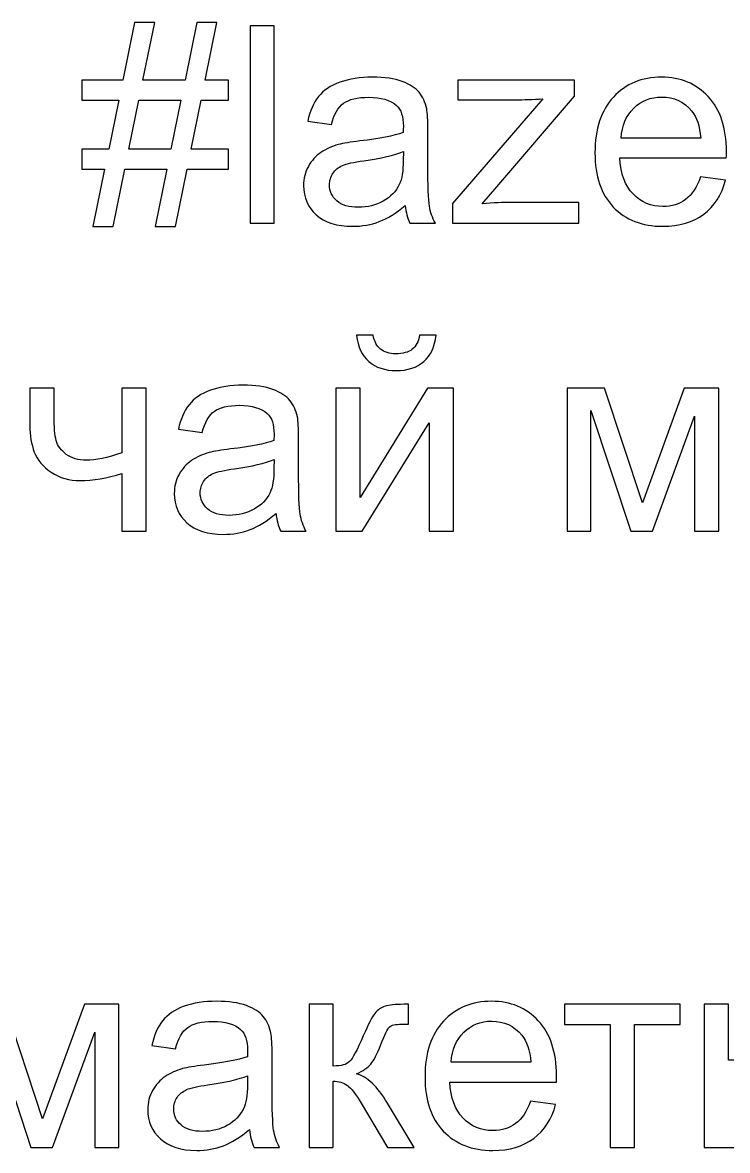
# Model space of a CAD drawing. Header units: millimetres. Extents: x 401 to 1796, y 156 to 1707.
# Drawn here: x 1519.6 to 1584.5, y 376.3 to 480.2 of the extents above; entities that cross this region are included whole.
import ezdxf

# ---------------------------------------------------------------- set-up
doc = ezdxf.new("R2010")
doc.units = ezdxf.units.MM
doc.header["$MEASUREMENT"] = 0
doc.layers.add('layer 1', color=7, linetype='Continuous')

msp = doc.modelspace()

# ---------------------------------------------------------------- linework, layer by layer
at = {"layer": 'layer 1', "color": 165}
for points, knots in [([(1526.0573, 461.4112), (1526.0573, 461.4112), (1527.1368, 466.6944), (1527.1368, 466.6944), (1527.1368, 466.6944), (1527.1368, 466.6944), (1525.0413, 466.6944), (1525.0413, 466.6944), (1525.0413, 466.6944), (1525.0413, 466.6944), (1525.0413, 468.5486), (1525.0413, 468.5486), (1525.0413, 468.5486), (1525.0413, 468.5486), (1527.5136, 468.5486), (1527.5136, 468.5486), (1527.5136, 468.5486), (1527.5136, 468.5486), (1528.4322, 473.0444), (1528.4322, 473.0444), (1528.4322, 473.0444), (1528.4322, 473.0444), (1525.0413, 473.0444), (1525.0413, 473.0444), (1525.0413, 473.0444), (1525.0413, 473.0444), (1525.0413, 474.8986), (1525.0413, 474.8986), (1525.0413, 474.8986), (1525.0413, 474.8986), (1528.809, 474.8986), (1528.809, 474.8986), (1528.809, 474.8986), (1528.809, 474.8986), (1529.8927, 480.2072), (1529.8927, 480.2072), (1529.8927, 480.2072), (1529.8927, 480.2072), (1531.7554, 480.2072), (1531.7554, 480.2072), (1531.7554, 480.2072), (1531.7554, 480.2072), (1530.6716, 474.8986), (1530.6716, 474.8986), (1530.6716, 474.8986), (1530.6716, 474.8986), (1534.5451, 474.8986), (1534.5451, 474.8986), (1534.5451, 474.8986), (1534.5451, 474.8986), (1535.6289, 480.2072), (1535.6289, 480.2072), (1535.6289, 480.2072), (1535.6289, 480.2072), (1537.4873, 480.2072), (1537.4873, 480.2072), (1537.4873, 480.2072), (1537.4873, 480.2072), (1536.4036, 474.8986), (1536.4036, 474.8986), (1536.4036, 474.8986), (1536.4036, 474.8986), (1538.5541, 474.8986), (1538.5541, 474.8986), (1538.5541, 474.8986), (1538.5541, 474.8986), (1538.5541, 473.0444), (1538.5541, 473.0444), (1538.5541, 473.0444), (1538.5541, 473.0444), (1536.0268, 473.0444), (1536.0268, 473.0444), (1536.0268, 473.0444), (1536.0268, 473.0444), (1535.1082, 468.5486), (1535.1082, 468.5486), (1535.1082, 468.5486), (1535.1082, 468.5486), (1538.5541, 468.5486), (1538.5541, 468.5486), (1538.5541, 468.5486), (1538.5541, 468.5486), (1538.5541, 466.6944), (1538.5541, 466.6944), (1538.5541, 466.6944), (1538.5541, 466.6944), (1534.7314, 466.6944), (1534.7314, 466.6944), (1534.7314, 466.6944), (1534.7314, 466.6944), (1533.6519, 461.4112), (1533.6519, 461.4112), (1533.6519, 461.4112), (1533.6519, 461.4112), (1531.7892, 461.4112), (1531.7892, 461.4112), (1531.7892, 461.4112), (1531.7892, 461.4112), (1532.8687, 466.6944), (1532.8687, 466.6944), (1532.8687, 466.6944), (1532.8687, 466.6944), (1528.9952, 466.6944), (1528.9952, 466.6944), (1528.9952, 466.6944), (1528.9952, 466.6944), (1527.9157, 461.4112), (1527.9157, 461.4112), (1527.9157, 461.4112), (1527.9157, 461.4112), (1526.0573, 461.4112), (1526.0573, 461.4112)], [0, 0, 0, 0, 0.03448276, 0.03448276, 0.03448276, 0.03448276, 0.06896552, 0.06896552, 0.06896552, 0.06896552, 0.10344828, 0.10344828, 0.10344828, 0.10344828, 0.13793103, 0.13793103, 0.13793103, 0.13793103, 0.17241379, 0.17241379, 0.17241379, 0.17241379, 0.20689655, 0.20689655, 0.20689655, 0.20689655, 0.24137931, 0.24137931, 0.24137931, 0.24137931, 0.27586207, 0.27586207, 0.27586207, 0.27586207, 0.31034483, 0.31034483, 0.31034483, 0.31034483, 0.34482759, 0.34482759, 0.34482759, 0.34482759, 0.37931034, 0.37931034, 0.37931034, 0.37931034, 0.4137931, 0.4137931, 0.4137931, 0.4137931, 0.44827586, 0.44827586, 0.44827586, 0.44827586, 0.48275862, 0.48275862, 0.48275862, 0.48275862, 0.51724138, 0.51724138, 0.51724138, 0.51724138, 0.55172414, 0.55172414, 0.55172414, 0.55172414, 0.5862069, 0.5862069, 0.5862069, 0.5862069, 0.62068966, 0.62068966, 0.62068966, 0.62068966, 0.65517241, 0.65517241, 0.65517241, 0.65517241, 0.68965517, 0.68965517, 0.68965517, 0.68965517, 0.72413793, 0.72413793, 0.72413793, 0.72413793, 0.75862069, 0.75862069, 0.75862069, 0.75862069, 0.79310345, 0.79310345, 0.79310345, 0.79310345, 0.82758621, 0.82758621, 0.82758621, 0.82758621, 0.86206897, 0.86206897, 0.86206897, 0.86206897, 0.89655172, 0.89655172, 0.89655172, 0.89655172, 0.93103448, 0.93103448, 0.93103448, 0.93103448, 1, 1, 1, 1]), ([(1540.5395, 461.716), (1540.5395, 461.716), (1540.5395, 479.9024), (1540.5395, 479.9024), (1540.5395, 479.9024), (1540.5395, 479.9024), (1542.7747, 479.9024), (1542.7747, 479.9024), (1542.7747, 479.9024), (1542.7747, 479.9024), (1542.7747, 461.716), (1542.7747, 461.716), (1542.7747, 461.716), (1542.7747, 461.716), (1540.5395, 461.716), (1540.5395, 461.716)], [0, 0, 0, 0, 0.2, 0.2, 0.2, 0.2, 0.4, 0.4, 0.4, 0.4, 0.6, 0.6, 0.6, 0.6, 1, 1, 1, 1]), ([(1554.8439, 463.367), (1554.0142, 462.66), (1553.2141, 462.1647), (1552.4478, 461.8726), (1552.4478, 461.8726), (1551.6816, 461.5805), (1550.8603, 461.4366), (1549.9798, 461.4366), (1549.9798, 461.4366), (1548.532, 461.4366), (1547.4186, 461.788), (1546.6397, 462.4949), (1546.6397, 462.4949), (1545.8608, 463.1977), (1545.4713, 464.0994), (1545.4713, 465.1958), (1545.4713, 465.1958), (1545.4713, 465.8393), (1545.6195, 466.4277), (1545.9116, 466.9611), (1545.9116, 466.9611), (1546.2079, 467.4945), (1546.5931, 467.9178), (1547.0673, 468.2396), (1547.0673, 468.2396), (1547.5456, 468.5613), (1548.079, 468.8068), (1548.6759, 468.9719), (1548.6759, 468.9719), (1549.1162, 469.0862), (1549.7808, 469.1963), (1550.6656, 469.3064), (1550.6656, 469.3064), (1552.469, 469.518), (1553.8025, 469.7763), (1554.6534, 470.0726), (1554.6534, 470.0726), (1554.6619, 470.3774), (1554.6661, 470.5721), (1554.6661, 470.6526), (1554.6661, 470.6526), (1554.6661, 471.5585), (1554.4544, 472.1977), (1554.0311, 472.5703), (1554.0311, 472.5703), (1553.4596, 473.074), (1552.6087, 473.3238), (1551.4826, 473.3238), (1551.4826, 473.3238), (1550.4285, 473.3238), (1549.6496, 473.1375), (1549.1501, 472.7692), (1549.1501, 472.7692), (1548.6463, 472.4009), (1548.278, 471.749), (1548.0367, 470.8092), (1548.0367, 470.8092), (1548.0367, 470.8092), (1545.8523, 471.114), (1545.8523, 471.114), (1545.8523, 471.114), (1546.0513, 472.0496), (1546.3772, 472.8073), (1546.8344, 473.3831), (1546.8344, 473.3831), (1547.2916, 473.9588), (1547.952, 474.3991), (1548.8156, 474.7123), (1548.8156, 474.7123), (1549.675, 475.0214), (1550.6783, 475.178), (1551.8128, 475.178), (1551.8128, 475.178), (1552.9389, 475.178), (1553.8575, 475.0468), (1554.5645, 474.7801), (1554.5645, 474.7801), (1555.2672, 474.5134), (1555.7879, 474.1832), (1556.1181, 473.781), (1556.1181, 473.781), (1556.4483, 473.3788), (1556.6812, 472.8708), (1556.8166, 472.257), (1556.8166, 472.257), (1556.8886, 471.876), (1556.9267, 471.1902), (1556.9267, 470.2038), (1556.9267, 470.2038), (1556.9267, 470.2038), (1556.9267, 467.2405), (1556.9267, 467.2405), (1556.9267, 467.2405), (1556.9267, 465.1704), (1556.9733, 463.8623), (1557.0664, 463.3077), (1557.0664, 463.3077), (1557.1553, 462.7532), (1557.3416, 462.224), (1557.6125, 461.716), (1557.6125, 461.716), (1557.6125, 461.716), (1555.2757, 461.716), (1555.2757, 461.716), (1555.2757, 461.716), (1555.0513, 462.1859), (1554.9074, 462.7362), (1554.8439, 463.367)], [0, 0, 0, 0, 0.03571429, 0.03571429, 0.03571429, 0.03571429, 0.07142857, 0.07142857, 0.07142857, 0.07142857, 0.10714286, 0.10714286, 0.10714286, 0.10714286, 0.14285714, 0.14285714, 0.14285714, 0.14285714, 0.17857143, 0.17857143, 0.17857143, 0.17857143, 0.21428571, 0.21428571, 0.21428571, 0.21428571, 0.25, 0.25, 0.25, 0.25, 0.28571429, 0.28571429, 0.28571429, 0.28571429, 0.32142857, 0.32142857, 0.32142857, 0.32142857, 0.35714286, 0.35714286, 0.35714286, 0.35714286, 0.39285714, 0.39285714, 0.39285714, 0.39285714, 0.42857143, 0.42857143, 0.42857143, 0.42857143, 0.46428571, 0.46428571, 0.46428571, 0.46428571, 0.5, 0.5, 0.5, 0.5, 0.53571429, 0.53571429, 0.53571429, 0.53571429, 0.57142857, 0.57142857, 0.57142857, 0.57142857, 0.60714286, 0.60714286, 0.60714286, 0.60714286, 0.64285714, 0.64285714, 0.64285714, 0.64285714, 0.67857143, 0.67857143, 0.67857143, 0.67857143, 0.71428571, 0.71428571, 0.71428571, 0.71428571, 0.75, 0.75, 0.75, 0.75, 0.78571429, 0.78571429, 0.78571429, 0.78571429, 0.82142857, 0.82142857, 0.82142857, 0.82142857, 0.85714286, 0.85714286, 0.85714286, 0.85714286, 0.89285714, 0.89285714, 0.89285714, 0.89285714, 0.92857143, 0.92857143, 0.92857143, 0.92857143, 1, 1, 1, 1]), ([(1559.1788, 461.716), (1559.1788, 461.716), (1559.1788, 463.5363), (1559.1788, 463.5363), (1559.1788, 463.5363), (1559.1788, 463.5363), (1567.5269, 473.1714), (1567.5269, 473.1714), (1567.5269, 473.1714), (1566.5787, 473.1206), (1565.7447, 473.0952), (1565.025, 473.0952), (1565.025, 473.0952), (1565.025, 473.0952), (1559.6868, 473.0952), (1559.6868, 473.0952), (1559.6868, 473.0952), (1559.6868, 473.0952), (1559.6868, 474.8986), (1559.6868, 474.8986), (1559.6868, 474.8986), (1559.6868, 474.8986), (1570.431, 474.8986), (1570.431, 474.8986), (1570.431, 474.8986), (1570.431, 474.8986), (1570.431, 473.4296), (1570.431, 473.4296), (1570.431, 473.4296), (1570.431, 473.4296), (1563.2851, 465.073), (1563.2851, 465.073), (1563.2851, 465.073), (1563.2851, 465.073), (1561.9178, 463.5194), (1561.9178, 463.5194), (1561.9178, 463.5194), (1562.9211, 463.6041), (1563.8609, 463.6464), (1564.7372, 463.6464), (1564.7372, 463.6464), (1564.7372, 463.6464), (1570.8374, 463.6464), (1570.8374, 463.6464), (1570.8374, 463.6464), (1570.8374, 463.6464), (1570.8374, 461.716), (1570.8374, 461.716), (1570.8374, 461.716), (1570.8374, 461.716), (1559.1788, 461.716), (1559.1788, 461.716)], [0, 0, 0, 0, 0.07142857, 0.07142857, 0.07142857, 0.07142857, 0.14285714, 0.14285714, 0.14285714, 0.14285714, 0.21428571, 0.21428571, 0.21428571, 0.21428571, 0.28571429, 0.28571429, 0.28571429, 0.28571429, 0.35714286, 0.35714286, 0.35714286, 0.35714286, 0.42857143, 0.42857143, 0.42857143, 0.42857143, 0.5, 0.5, 0.5, 0.5, 0.57142857, 0.57142857, 0.57142857, 0.57142857, 0.64285714, 0.64285714, 0.64285714, 0.64285714, 0.71428571, 0.71428571, 0.71428571, 0.71428571, 0.78571429, 0.78571429, 0.78571429, 0.78571429, 0.85714286, 0.85714286, 0.85714286, 0.85714286, 1, 1, 1, 1]), ([(1582.0515, 465.9832), (1582.0515, 465.9832), (1584.3629, 465.6784), (1584.3629, 465.6784), (1584.3629, 465.6784), (1584.0031, 464.3364), (1583.33, 463.2908), (1582.3478, 462.55), (1582.3478, 462.55), (1581.3657, 461.8091), (1580.1126, 461.4366), (1578.5844, 461.4366), (1578.5844, 461.4366), (1576.6625, 461.4366), (1575.1385, 462.0293), (1574.0124, 463.2146), (1574.0124, 463.2146), (1572.8863, 464.3957), (1572.3233, 466.0594), (1572.3233, 468.1972), (1572.3233, 468.1972), (1572.3233, 470.407), (1572.8906, 472.1258), (1574.0293, 473.345), (1574.0293, 473.345), (1575.1681, 474.5684), (1576.6455, 475.178), (1578.4616, 475.178), (1578.4616, 475.178), (1580.2185, 475.178), (1581.6536, 474.5811), (1582.7669, 473.3831), (1582.7669, 473.3831), (1583.8803, 472.185), (1584.4391, 470.5002), (1584.4391, 468.3285), (1584.4391, 468.3285), (1584.4391, 468.1972), (1584.4349, 467.9983), (1584.4264, 467.7358), (1584.4264, 467.7358), (1584.4264, 467.7358), (1574.6093, 467.7358), (1574.6093, 467.7358), (1574.6093, 467.7358), (1574.694, 466.2922), (1575.1004, 465.1831), (1575.837, 464.4169), (1575.837, 464.4169), (1576.5693, 463.6506), (1577.488, 463.2654), (1578.5844, 463.2654), (1578.5844, 463.2654), (1579.4014, 463.2654), (1580.0999, 463.4813), (1580.6757, 463.9131), (1580.6757, 463.9131), (1581.2556, 464.3449), (1581.7128, 465.0349), (1582.0515, 465.9832)], [0, 0, 0, 0, 0.0625, 0.0625, 0.0625, 0.0625, 0.125, 0.125, 0.125, 0.125, 0.1875, 0.1875, 0.1875, 0.1875, 0.25, 0.25, 0.25, 0.25, 0.3125, 0.3125, 0.3125, 0.3125, 0.375, 0.375, 0.375, 0.375, 0.4375, 0.4375, 0.4375, 0.4375, 0.5, 0.5, 0.5, 0.5, 0.5625, 0.5625, 0.5625, 0.5625, 0.625, 0.625, 0.625, 0.625, 0.6875, 0.6875, 0.6875, 0.6875, 0.75, 0.75, 0.75, 0.75, 0.8125, 0.8125, 0.8125, 0.8125, 0.875, 0.875, 0.875, 0.875, 1, 1, 1, 1]), ([(1529.372, 468.5486), (1529.372, 468.5486), (1533.2455, 468.5486), (1533.2455, 468.5486), (1533.2455, 468.5486), (1533.2455, 468.5486), (1534.1641, 473.0444), (1534.1641, 473.0444), (1534.1641, 473.0444), (1534.1641, 473.0444), (1530.2906, 473.0444), (1530.2906, 473.0444), (1530.2906, 473.0444), (1530.2906, 473.0444), (1529.372, 468.5486), (1529.372, 468.5486)], [0, 0, 0, 0, 0.2, 0.2, 0.2, 0.2, 0.4, 0.4, 0.4, 0.4, 0.6, 0.6, 0.6, 0.6, 1, 1, 1, 1]), ([(1574.7363, 469.5646), (1574.7363, 469.5646), (1582.0769, 469.5646), (1582.0769, 469.5646), (1582.0769, 469.5646), (1581.9795, 470.6737), (1581.6959, 471.5035), (1581.2345, 472.058), (1581.2345, 472.058), (1580.5275, 472.9174), (1579.6046, 473.3492), (1578.4743, 473.3492), (1578.4743, 473.3492), (1577.4499, 473.3492), (1576.5905, 473.0063), (1575.892, 472.3205), (1575.892, 472.3205), (1575.1977, 471.6347), (1574.8125, 470.7161), (1574.7363, 469.5646)], [0, 0, 0, 0, 0.16666667, 0.16666667, 0.16666667, 0.16666667, 0.33333333, 0.33333333, 0.33333333, 0.33333333, 0.5, 0.5, 0.5, 0.5, 0.66666667, 0.66666667, 0.66666667, 0.66666667, 1, 1, 1, 1]), ([(1554.6661, 468.32), (1553.8533, 467.9898), (1552.6341, 467.7104), (1551.0085, 467.4818), (1551.0085, 467.4818), (1550.0856, 467.3506), (1549.4337, 467.2024), (1549.0527, 467.0373), (1549.0527, 467.0373), (1548.6717, 466.8722), (1548.3796, 466.6309), (1548.1722, 466.3176), (1548.1722, 466.3176), (1547.9647, 466.0001), (1547.8589, 465.6488), (1547.8589, 465.2593), (1547.8589, 465.2593), (1547.8589, 464.6709), (1548.0833, 464.1756), (1548.5362, 463.7819), (1548.5362, 463.7819), (1548.9892, 463.3882), (1549.6496, 463.1892), (1550.5174, 463.1892), (1550.5174, 463.1892), (1551.3768, 463.1892), (1552.143, 463.3755), (1552.8161, 463.7522), (1552.8161, 463.7522), (1553.485, 464.1248), (1553.9803, 464.637), (1554.2936, 465.2847), (1554.2936, 465.2847), (1554.5349, 465.7885), (1554.6534, 466.5293), (1554.6534, 467.5072), (1554.6534, 467.5072), (1554.6534, 467.5072), (1554.6661, 468.32), (1554.6661, 468.32)], [0, 0, 0, 0, 0.09090909, 0.09090909, 0.09090909, 0.09090909, 0.18181818, 0.18181818, 0.18181818, 0.18181818, 0.27272727, 0.27272727, 0.27272727, 0.27272727, 0.36363636, 0.36363636, 0.36363636, 0.36363636, 0.45454545, 0.45454545, 0.45454545, 0.45454545, 0.54545455, 0.54545455, 0.54545455, 0.54545455, 0.63636364, 0.63636364, 0.63636364, 0.63636364, 0.72727273, 0.72727273, 0.72727273, 0.72727273, 0.81818182, 0.81818182, 0.81818182, 0.81818182, 1, 1, 1, 1]), ([(1556.1668, 451.3993), (1556.1668, 451.3993), (1557.6908, 451.3993), (1557.6908, 451.3993), (1557.6908, 451.3993), (1557.568, 450.3537), (1557.187, 449.5493), (1556.552, 448.9905), (1556.552, 448.9905), (1555.917, 448.4275), (1555.0746, 448.1481), (1554.0205, 448.1481), (1554.0205, 448.1481), (1552.9622, 448.1481), (1552.1155, 448.4275), (1551.4847, 448.9821), (1551.4847, 448.9821), (1550.854, 449.5409), (1550.473, 450.3452), (1550.3502, 451.3993), (1550.3502, 451.3993), (1550.3502, 451.3993), (1551.8742, 451.3993), (1551.8742, 451.3993), (1551.8742, 451.3993), (1551.9885, 450.8278), (1552.2213, 450.4002), (1552.5642, 450.1208), (1552.5642, 450.1208), (1552.9071, 449.8372), (1553.3728, 449.6975), (1553.9528, 449.6975), (1553.9528, 449.6975), (1554.6259, 449.6975), (1555.1339, 449.833), (1555.4768, 450.1081), (1555.4768, 450.1081), (1555.8197, 450.3791), (1556.0525, 450.8109), (1556.1668, 451.3993)], [0, 0, 0, 0, 0.09090909, 0.09090909, 0.09090909, 0.09090909, 0.18181818, 0.18181818, 0.18181818, 0.18181818, 0.27272727, 0.27272727, 0.27272727, 0.27272727, 0.36363636, 0.36363636, 0.36363636, 0.36363636, 0.45454545, 0.45454545, 0.45454545, 0.45454545, 0.54545455, 0.54545455, 0.54545455, 0.54545455, 0.63636364, 0.63636364, 0.63636364, 0.63636364, 0.72727273, 0.72727273, 0.72727273, 0.72727273, 0.81818182, 0.81818182, 0.81818182, 0.81818182, 1, 1, 1, 1]), ([(1542.9292, 434.9909), (1542.0995, 434.2839), (1541.2994, 433.7886), (1540.5331, 433.4965), (1540.5331, 433.4965), (1539.7669, 433.2044), (1538.9456, 433.0605), (1538.0651, 433.0605), (1538.0651, 433.0605), (1536.6173, 433.0605), (1535.5039, 433.4119), (1534.725, 434.1188), (1534.725, 434.1188), (1533.9461, 434.8216), (1533.5566, 435.7233), (1533.5566, 436.8197), (1533.5566, 436.8197), (1533.5566, 437.4632), (1533.7048, 438.0516), (1533.9969, 438.585), (1533.9969, 438.585), (1534.2932, 439.1184), (1534.6784, 439.5417), (1535.1526, 439.8635), (1535.1526, 439.8635), (1535.6309, 440.1852), (1536.1643, 440.4307), (1536.7612, 440.5958), (1536.7612, 440.5958), (1537.2015, 440.7101), (1537.8661, 440.8202), (1538.7509, 440.9303), (1538.7509, 440.9303), (1540.5543, 441.1419), (1541.8878, 441.4002), (1542.7387, 441.6965), (1542.7387, 441.6965), (1542.7472, 442.0013), (1542.7514, 442.196), (1542.7514, 442.2765), (1542.7514, 442.2765), (1542.7514, 443.1824), (1542.5397, 443.8216), (1542.1164, 444.1942), (1542.1164, 444.1942), (1541.5449, 444.6979), (1540.694, 444.9477), (1539.5679, 444.9477), (1539.5679, 444.9477), (1538.5138, 444.9477), (1537.7349, 444.7614), (1537.2354, 444.3931), (1537.2354, 444.3931), (1536.7316, 444.0248), (1536.3633, 443.3729), (1536.122, 442.4331), (1536.122, 442.4331), (1536.122, 442.4331), (1533.9376, 442.7379), (1533.9376, 442.7379), (1533.9376, 442.7379), (1534.1366, 443.6735), (1534.4625, 444.4312), (1534.9197, 445.007), (1534.9197, 445.007), (1535.3769, 445.5827), (1536.0373, 446.023), (1536.9009, 446.3362), (1536.9009, 446.3362), (1537.7603, 446.6453), (1538.7636, 446.8019), (1539.8981, 446.8019), (1539.8981, 446.8019), (1541.0242, 446.8019), (1541.9428, 446.6707), (1542.6498, 446.404), (1542.6498, 446.404), (1543.3525, 446.1373), (1543.8732, 445.8071), (1544.2034, 445.4049), (1544.2034, 445.4049), (1544.5336, 445.0027), (1544.7665, 444.4947), (1544.9019, 443.8809), (1544.9019, 443.8809), (1544.9739, 443.4999), (1545.012, 442.8141), (1545.012, 441.8277), (1545.012, 441.8277), (1545.012, 441.8277), (1545.012, 438.8644), (1545.012, 438.8644), (1545.012, 438.8644), (1545.012, 436.7943), (1545.0586, 435.4862), (1545.1517, 434.9316), (1545.1517, 434.9316), (1545.2406, 434.3771), (1545.4269, 433.8479), (1545.6978, 433.3399), (1545.6978, 433.3399), (1545.6978, 433.3399), (1543.361, 433.3399), (1543.361, 433.3399), (1543.361, 433.3399), (1543.1366, 433.8098), (1542.9927, 434.3601), (1542.9292, 434.9909)], [0, 0, 0, 0, 0.03571429, 0.03571429, 0.03571429, 0.03571429, 0.07142857, 0.07142857, 0.07142857, 0.07142857, 0.10714286, 0.10714286, 0.10714286, 0.10714286, 0.14285714, 0.14285714, 0.14285714, 0.14285714, 0.17857143, 0.17857143, 0.17857143, 0.17857143, 0.21428571, 0.21428571, 0.21428571, 0.21428571, 0.25, 0.25, 0.25, 0.25, 0.28571429, 0.28571429, 0.28571429, 0.28571429, 0.32142857, 0.32142857, 0.32142857, 0.32142857, 0.35714286, 0.35714286, 0.35714286, 0.35714286, 0.39285714, 0.39285714, 0.39285714, 0.39285714, 0.42857143, 0.42857143, 0.42857143, 0.42857143, 0.46428571, 0.46428571, 0.46428571, 0.46428571, 0.5, 0.5, 0.5, 0.5, 0.53571429, 0.53571429, 0.53571429, 0.53571429, 0.57142857, 0.57142857, 0.57142857, 0.57142857, 0.60714286, 0.60714286, 0.60714286, 0.60714286, 0.64285714, 0.64285714, 0.64285714, 0.64285714, 0.67857143, 0.67857143, 0.67857143, 0.67857143, 0.71428571, 0.71428571, 0.71428571, 0.71428571, 0.75, 0.75, 0.75, 0.75, 0.78571429, 0.78571429, 0.78571429, 0.78571429, 0.82142857, 0.82142857, 0.82142857, 0.82142857, 0.85714286, 0.85714286, 0.85714286, 0.85714286, 0.89285714, 0.89285714, 0.89285714, 0.89285714, 0.92857143, 0.92857143, 0.92857143, 0.92857143, 1, 1, 1, 1]), ([(1520.247, 446.5225), (1520.247, 446.5225), (1522.4822, 446.5225), (1522.4822, 446.5225), (1522.4822, 446.5225), (1522.4822, 446.5225), (1522.4822, 444.0333), (1522.4822, 444.0333), (1522.4822, 444.0333), (1522.4822, 442.958), (1522.5457, 442.1791), (1522.6769, 441.6965), (1522.6769, 441.6965), (1522.8039, 441.2139), (1523.113, 440.7906), (1523.604, 440.4307), (1523.604, 440.4307), (1524.0909, 440.0709), (1524.7047, 439.8931), (1525.4455, 439.8931), (1525.4455, 439.8931), (1526.2922, 439.8931), (1527.3844, 440.1175), (1528.7306, 440.562), (1528.7306, 440.562), (1528.7306, 440.562), (1528.7306, 446.5225), (1528.7306, 446.5225), (1528.7306, 446.5225), (1528.7306, 446.5225), (1530.9658, 446.5225), (1530.9658, 446.5225), (1530.9658, 446.5225), (1530.9658, 446.5225), (1530.9658, 433.3399), (1530.9658, 433.3399), (1530.9658, 433.3399), (1530.9658, 433.3399), (1528.7306, 433.3399), (1528.7306, 433.3399), (1528.7306, 433.3399), (1528.7306, 433.3399), (1528.7306, 438.6612), (1528.7306, 438.6612), (1528.7306, 438.6612), (1527.3548, 438.2294), (1526.0678, 438.0135), (1524.874, 438.0135), (1524.874, 438.0135), (1523.8707, 438.0135), (1522.986, 438.2675), (1522.2197, 438.7755), (1522.2197, 438.7755), (1521.4535, 439.2835), (1520.9328, 439.9058), (1520.6576, 440.6424), (1520.6576, 440.6424), (1520.3825, 441.379), (1520.247, 442.1876), (1520.247, 443.0723), (1520.247, 443.0723), (1520.247, 443.0723), (1520.247, 446.5225), (1520.247, 446.5225)], [0, 0, 0, 0, 0.05882353, 0.05882353, 0.05882353, 0.05882353, 0.11764706, 0.11764706, 0.11764706, 0.11764706, 0.17647059, 0.17647059, 0.17647059, 0.17647059, 0.23529412, 0.23529412, 0.23529412, 0.23529412, 0.29411765, 0.29411765, 0.29411765, 0.29411765, 0.35294118, 0.35294118, 0.35294118, 0.35294118, 0.41176471, 0.41176471, 0.41176471, 0.41176471, 0.47058824, 0.47058824, 0.47058824, 0.47058824, 0.52941176, 0.52941176, 0.52941176, 0.52941176, 0.58823529, 0.58823529, 0.58823529, 0.58823529, 0.64705882, 0.64705882, 0.64705882, 0.64705882, 0.70588235, 0.70588235, 0.70588235, 0.70588235, 0.76470588, 0.76470588, 0.76470588, 0.76470588, 0.82352941, 0.82352941, 0.82352941, 0.82352941, 0.88235294, 0.88235294, 0.88235294, 0.88235294, 1, 1, 1, 1]), ([(1548.4452, 446.5225), (1548.4452, 446.5225), (1550.6804, 446.5225), (1550.6804, 446.5225), (1550.6804, 446.5225), (1550.6804, 446.5225), (1550.6804, 436.4683), (1550.6804, 436.4683), (1550.6804, 436.4683), (1550.6804, 436.4683), (1556.8907, 446.5225), (1556.8907, 446.5225), (1556.8907, 446.5225), (1556.8907, 446.5225), (1559.291, 446.5225), (1559.291, 446.5225), (1559.291, 446.5225), (1559.291, 446.5225), (1559.291, 433.3399), (1559.291, 433.3399), (1559.291, 433.3399), (1559.291, 433.3399), (1557.0558, 433.3399), (1557.0558, 433.3399), (1557.0558, 433.3399), (1557.0558, 433.3399), (1557.0558, 443.3306), (1557.0558, 443.3306), (1557.0558, 443.3306), (1557.0558, 443.3306), (1550.854, 433.3399), (1550.854, 433.3399), (1550.854, 433.3399), (1550.854, 433.3399), (1548.4452, 433.3399), (1548.4452, 433.3399), (1548.4452, 433.3399), (1548.4452, 433.3399), (1548.4452, 446.5225), (1548.4452, 446.5225)], [0, 0, 0, 0, 0.09090909, 0.09090909, 0.09090909, 0.09090909, 0.18181818, 0.18181818, 0.18181818, 0.18181818, 0.27272727, 0.27272727, 0.27272727, 0.27272727, 0.36363636, 0.36363636, 0.36363636, 0.36363636, 0.45454545, 0.45454545, 0.45454545, 0.45454545, 0.54545455, 0.54545455, 0.54545455, 0.54545455, 0.63636364, 0.63636364, 0.63636364, 0.63636364, 0.72727273, 0.72727273, 0.72727273, 0.72727273, 0.81818182, 0.81818182, 0.81818182, 0.81818182, 1, 1, 1, 1]), ([(1542.7514, 439.9439), (1541.9386, 439.6137), (1540.7194, 439.3343), (1539.0938, 439.1057), (1539.0938, 439.1057), (1538.1709, 438.9745), (1537.519, 438.8263), (1537.138, 438.6612), (1537.138, 438.6612), (1536.757, 438.4961), (1536.4649, 438.2548), (1536.2575, 437.9415), (1536.2575, 437.9415), (1536.05, 437.624), (1535.9442, 437.2727), (1535.9442, 436.8832), (1535.9442, 436.8832), (1535.9442, 436.2948), (1536.1686, 435.7995), (1536.6215, 435.4058), (1536.6215, 435.4058), (1537.0745, 435.0121), (1537.7349, 434.8131), (1538.6027, 434.8131), (1538.6027, 434.8131), (1539.4621, 434.8131), (1540.2283, 434.9994), (1540.9014, 435.3761), (1540.9014, 435.3761), (1541.5703, 435.7487), (1542.0656, 436.2609), (1542.3789, 436.9086), (1542.3789, 436.9086), (1542.6202, 437.4124), (1542.7387, 438.1532), (1542.7387, 439.1311), (1542.7387, 439.1311), (1542.7387, 439.1311), (1542.7514, 439.9439), (1542.7514, 439.9439)], [0, 0, 0, 0, 0.09090909, 0.09090909, 0.09090909, 0.09090909, 0.18181818, 0.18181818, 0.18181818, 0.18181818, 0.27272727, 0.27272727, 0.27272727, 0.27272727, 0.36363636, 0.36363636, 0.36363636, 0.36363636, 0.45454545, 0.45454545, 0.45454545, 0.45454545, 0.54545455, 0.54545455, 0.54545455, 0.54545455, 0.63636364, 0.63636364, 0.63636364, 0.63636364, 0.72727273, 0.72727273, 0.72727273, 0.72727273, 0.81818182, 0.81818182, 0.81818182, 0.81818182, 1, 1, 1, 1])]:
    msp.add_open_spline(points, degree=3, knots=knots, dxfattribs=at)
at = {"layer": 'layer 1', "color": 250}
for points, knots in [([(1569.7685, 446.5225), (1569.7685, 446.5225), (1573.206, 446.5225), (1573.206, 446.5225), (1573.206, 446.5225), (1573.206, 446.5225), (1576.69, 435.973), (1576.69, 435.973), (1576.69, 435.973), (1576.69, 435.973), (1580.5466, 446.5225), (1580.5466, 446.5225), (1580.5466, 446.5225), (1580.5466, 446.5225), (1583.7385, 446.5225), (1583.7385, 446.5225), (1583.7385, 446.5225), (1583.7385, 446.5225), (1583.7385, 433.3399), (1583.7385, 433.3399), (1583.7385, 433.3399), (1583.7385, 433.3399), (1581.5033, 433.3399), (1581.5033, 433.3399), (1581.5033, 433.3399), (1581.5033, 433.3399), (1581.5033, 443.9529), (1581.5033, 443.9529), (1581.5033, 443.9529), (1581.5033, 443.9529), (1577.6213, 433.3399), (1577.6213, 433.3399), (1577.6213, 433.3399), (1577.6213, 433.3399), (1575.6232, 433.3399), (1575.6232, 433.3399), (1575.6232, 433.3399), (1575.6232, 433.3399), (1571.9529, 444.4609), (1571.9529, 444.4609), (1571.9529, 444.4609), (1571.9529, 444.4609), (1571.9529, 433.3399), (1571.9529, 433.3399), (1571.9529, 433.3399), (1571.9529, 433.3399), (1569.7685, 433.3399), (1569.7685, 433.3399), (1569.7685, 433.3399), (1569.7685, 433.3399), (1569.7685, 446.5225), (1569.7685, 446.5225)], [0, 0, 0, 0, 0.07142857, 0.07142857, 0.07142857, 0.07142857, 0.14285714, 0.14285714, 0.14285714, 0.14285714, 0.21428571, 0.21428571, 0.21428571, 0.21428571, 0.28571429, 0.28571429, 0.28571429, 0.28571429, 0.35714286, 0.35714286, 0.35714286, 0.35714286, 0.42857143, 0.42857143, 0.42857143, 0.42857143, 0.5, 0.5, 0.5, 0.5, 0.57142857, 0.57142857, 0.57142857, 0.57142857, 0.64285714, 0.64285714, 0.64285714, 0.64285714, 0.71428571, 0.71428571, 0.71428571, 0.71428571, 0.78571429, 0.78571429, 0.78571429, 0.78571429, 0.85714286, 0.85714286, 0.85714286, 0.85714286, 1, 1, 1, 1]), ([(1514.4875, 389.7703), (1514.4875, 389.7703), (1517.925, 389.7703), (1517.925, 389.7703), (1517.925, 389.7703), (1517.925, 389.7703), (1521.409, 379.2208), (1521.409, 379.2208), (1521.409, 379.2208), (1521.409, 379.2208), (1525.2656, 389.7703), (1525.2656, 389.7703), (1525.2656, 389.7703), (1525.2656, 389.7703), (1528.4575, 389.7703), (1528.4575, 389.7703), (1528.4575, 389.7703), (1528.4575, 389.7703), (1528.4575, 376.5877), (1528.4575, 376.5877), (1528.4575, 376.5877), (1528.4575, 376.5877), (1526.2223, 376.5877), (1526.2223, 376.5877), (1526.2223, 376.5877), (1526.2223, 376.5877), (1526.2223, 387.2007), (1526.2223, 387.2007), (1526.2223, 387.2007), (1526.2223, 387.2007), (1522.3403, 376.5877), (1522.3403, 376.5877), (1522.3403, 376.5877), (1522.3403, 376.5877), (1520.3422, 376.5877), (1520.3422, 376.5877), (1520.3422, 376.5877), (1520.3422, 376.5877), (1516.6719, 387.7087), (1516.6719, 387.7087), (1516.6719, 387.7087), (1516.6719, 387.7087), (1516.6719, 376.5877), (1516.6719, 376.5877), (1516.6719, 376.5877), (1516.6719, 376.5877), (1514.4875, 376.5877), (1514.4875, 376.5877), (1514.4875, 376.5877), (1514.4875, 376.5877), (1514.4875, 389.7703), (1514.4875, 389.7703)], [0, 0, 0, 0, 0.07142857, 0.07142857, 0.07142857, 0.07142857, 0.14285714, 0.14285714, 0.14285714, 0.14285714, 0.21428571, 0.21428571, 0.21428571, 0.21428571, 0.28571429, 0.28571429, 0.28571429, 0.28571429, 0.35714286, 0.35714286, 0.35714286, 0.35714286, 0.42857143, 0.42857143, 0.42857143, 0.42857143, 0.5, 0.5, 0.5, 0.5, 0.57142857, 0.57142857, 0.57142857, 0.57142857, 0.64285714, 0.64285714, 0.64285714, 0.64285714, 0.71428571, 0.71428571, 0.71428571, 0.71428571, 0.78571429, 0.78571429, 0.78571429, 0.78571429, 0.85714286, 0.85714286, 0.85714286, 0.85714286, 1, 1, 1, 1]), ([(1540.4844, 378.2387), (1539.6547, 377.5317), (1538.8546, 377.0364), (1538.0883, 376.7443), (1538.0883, 376.7443), (1537.3221, 376.4522), (1536.5008, 376.3083), (1535.6203, 376.3083), (1535.6203, 376.3083), (1534.1725, 376.3083), (1533.0591, 376.6597), (1532.2802, 377.3666), (1532.2802, 377.3666), (1531.5013, 378.0694), (1531.1118, 378.9711), (1531.1118, 380.0675), (1531.1118, 380.0675), (1531.1118, 380.711), (1531.26, 381.2994), (1531.5521, 381.8328), (1531.5521, 381.8328), (1531.8484, 382.3662), (1532.2336, 382.7895), (1532.7078, 383.1113), (1532.7078, 383.1113), (1533.1861, 383.433), (1533.7195, 383.6785), (1534.3164, 383.8436), (1534.3164, 383.8436), (1534.7567, 383.9579), (1535.4213, 384.068), (1536.3061, 384.1781), (1536.3061, 384.1781), (1538.1095, 384.3897), (1539.443, 384.648), (1540.2939, 384.9443), (1540.2939, 384.9443), (1540.3024, 385.2491), (1540.3066, 385.4438), (1540.3066, 385.5243), (1540.3066, 385.5243), (1540.3066, 386.4302), (1540.0949, 387.0694), (1539.6716, 387.442), (1539.6716, 387.442), (1539.1001, 387.9457), (1538.2492, 388.1955), (1537.1231, 388.1955), (1537.1231, 388.1955), (1536.069, 388.1955), (1535.2901, 388.0092), (1534.7906, 387.6409), (1534.7906, 387.6409), (1534.2868, 387.2726), (1533.9185, 386.6207), (1533.6772, 385.6809), (1533.6772, 385.6809), (1533.6772, 385.6809), (1531.4928, 385.9857), (1531.4928, 385.9857), (1531.4928, 385.9857), (1531.6918, 386.9213), (1532.0177, 387.679), (1532.4749, 388.2548), (1532.4749, 388.2548), (1532.9321, 388.8305), (1533.5925, 389.2708), (1534.4561, 389.584), (1534.4561, 389.584), (1535.3155, 389.8931), (1536.3188, 390.0497), (1537.4533, 390.0497), (1537.4533, 390.0497), (1538.5794, 390.0497), (1539.498, 389.9185), (1540.205, 389.6518), (1540.205, 389.6518), (1540.9077, 389.3851), (1541.4284, 389.0549), (1541.7586, 388.6527), (1541.7586, 388.6527), (1542.0888, 388.2505), (1542.3217, 387.7425), (1542.4571, 387.1287), (1542.4571, 387.1287), (1542.5291, 386.7477), (1542.5672, 386.0619), (1542.5672, 385.0755), (1542.5672, 385.0755), (1542.5672, 385.0755), (1542.5672, 382.1122), (1542.5672, 382.1122), (1542.5672, 382.1122), (1542.5672, 380.0421), (1542.6138, 378.734), (1542.7069, 378.1794), (1542.7069, 378.1794), (1542.7958, 377.6249), (1542.9821, 377.0957), (1543.253, 376.5877), (1543.253, 376.5877), (1543.253, 376.5877), (1540.9162, 376.5877), (1540.9162, 376.5877), (1540.9162, 376.5877), (1540.6918, 377.0576), (1540.5479, 377.6079), (1540.4844, 378.2387)], [0, 0, 0, 0, 0.03571429, 0.03571429, 0.03571429, 0.03571429, 0.07142857, 0.07142857, 0.07142857, 0.07142857, 0.10714286, 0.10714286, 0.10714286, 0.10714286, 0.14285714, 0.14285714, 0.14285714, 0.14285714, 0.17857143, 0.17857143, 0.17857143, 0.17857143, 0.21428571, 0.21428571, 0.21428571, 0.21428571, 0.25, 0.25, 0.25, 0.25, 0.28571429, 0.28571429, 0.28571429, 0.28571429, 0.32142857, 0.32142857, 0.32142857, 0.32142857, 0.35714286, 0.35714286, 0.35714286, 0.35714286, 0.39285714, 0.39285714, 0.39285714, 0.39285714, 0.42857143, 0.42857143, 0.42857143, 0.42857143, 0.46428571, 0.46428571, 0.46428571, 0.46428571, 0.5, 0.5, 0.5, 0.5, 0.53571429, 0.53571429, 0.53571429, 0.53571429, 0.57142857, 0.57142857, 0.57142857, 0.57142857, 0.60714286, 0.60714286, 0.60714286, 0.60714286, 0.64285714, 0.64285714, 0.64285714, 0.64285714, 0.67857143, 0.67857143, 0.67857143, 0.67857143, 0.71428571, 0.71428571, 0.71428571, 0.71428571, 0.75, 0.75, 0.75, 0.75, 0.78571429, 0.78571429, 0.78571429, 0.78571429, 0.82142857, 0.82142857, 0.82142857, 0.82142857, 0.85714286, 0.85714286, 0.85714286, 0.85714286, 0.89285714, 0.89285714, 0.89285714, 0.89285714, 0.92857143, 0.92857143, 0.92857143, 0.92857143, 1, 1, 1, 1]), ([(1545.975, 389.7703), (1545.975, 389.7703), (1548.2102, 389.7703), (1548.2102, 389.7703), (1548.2102, 389.7703), (1548.2102, 389.7703), (1548.2102, 384.0807), (1548.2102, 384.0807), (1548.2102, 384.0807), (1548.9214, 384.0807), (1549.4209, 384.2162), (1549.7088, 384.4913), (1549.7088, 384.4913), (1549.9924, 384.7623), (1550.4115, 385.5539), (1550.9703, 386.8705), (1550.9703, 386.8705), (1551.4106, 387.9119), (1551.7662, 388.5977), (1552.0371, 388.9279), (1552.0371, 388.9279), (1552.3123, 389.2581), (1552.6256, 389.4824), (1552.9812, 389.5967), (1552.9812, 389.5967), (1553.341, 389.711), (1553.9125, 389.7703), (1554.6957, 389.7703), (1554.6957, 389.7703), (1554.6957, 389.7703), (1555.1444, 389.7703), (1555.1444, 389.7703), (1555.1444, 389.7703), (1555.1444, 389.7703), (1555.1444, 387.9288), (1555.1444, 387.9288), (1555.1444, 387.9288), (1555.1444, 387.9288), (1554.5221, 387.9415), (1554.5221, 387.9415), (1554.5221, 387.9415), (1553.9337, 387.9415), (1553.5569, 387.8526), (1553.3918, 387.679), (1553.3918, 387.679), (1553.2182, 387.497), (1552.9515, 386.9551), (1552.5959, 386.0534), (1552.5959, 386.0534), (1552.2573, 385.1898), (1551.9482, 384.5929), (1551.6646, 384.2627), (1551.6646, 384.2627), (1551.3852, 383.9325), (1550.9492, 383.632), (1550.3607, 383.3568), (1550.3607, 383.3568), (1551.3217, 383.0986), (1552.27, 382.2053), (1553.2013, 380.6729), (1553.2013, 380.6729), (1553.2013, 380.6729), (1555.6524, 376.5877), (1555.6524, 376.5877), (1555.6524, 376.5877), (1555.6524, 376.5877), (1553.1971, 376.5877), (1553.1971, 376.5877), (1553.1971, 376.5877), (1553.1971, 376.5877), (1550.7798, 380.6602), (1550.7798, 380.6602), (1550.7798, 380.6602), (1550.293, 381.4857), (1549.8697, 382.0275), (1549.5098, 382.29), (1549.5098, 382.29), (1549.1458, 382.5525), (1548.714, 382.6837), (1548.2102, 382.6837), (1548.2102, 382.6837), (1548.2102, 382.6837), (1548.2102, 376.5877), (1548.2102, 376.5877), (1548.2102, 376.5877), (1548.2102, 376.5877), (1545.975, 376.5877), (1545.975, 376.5877), (1545.975, 376.5877), (1545.975, 376.5877), (1545.975, 389.7703), (1545.975, 389.7703)], [0, 0, 0, 0, 0.04166667, 0.04166667, 0.04166667, 0.04166667, 0.08333333, 0.08333333, 0.08333333, 0.08333333, 0.125, 0.125, 0.125, 0.125, 0.16666667, 0.16666667, 0.16666667, 0.16666667, 0.20833333, 0.20833333, 0.20833333, 0.20833333, 0.25, 0.25, 0.25, 0.25, 0.29166667, 0.29166667, 0.29166667, 0.29166667, 0.33333333, 0.33333333, 0.33333333, 0.33333333, 0.375, 0.375, 0.375, 0.375, 0.41666667, 0.41666667, 0.41666667, 0.41666667, 0.45833333, 0.45833333, 0.45833333, 0.45833333, 0.5, 0.5, 0.5, 0.5, 0.54166667, 0.54166667, 0.54166667, 0.54166667, 0.58333333, 0.58333333, 0.58333333, 0.58333333, 0.625, 0.625, 0.625, 0.625, 0.66666667, 0.66666667, 0.66666667, 0.66666667, 0.70833333, 0.70833333, 0.70833333, 0.70833333, 0.75, 0.75, 0.75, 0.75, 0.79166667, 0.79166667, 0.79166667, 0.79166667, 0.83333333, 0.83333333, 0.83333333, 0.83333333, 0.875, 0.875, 0.875, 0.875, 0.91666667, 0.91666667, 0.91666667, 0.91666667, 1, 1, 1, 1]), ([(1566.3881, 380.8549), (1566.3881, 380.8549), (1568.6995, 380.5501), (1568.6995, 380.5501), (1568.6995, 380.5501), (1568.3397, 379.2081), (1567.6666, 378.1625), (1566.6844, 377.4217), (1566.6844, 377.4217), (1565.7023, 376.6808), (1564.4492, 376.3083), (1562.921, 376.3083), (1562.921, 376.3083), (1560.9991, 376.3083), (1559.4751, 376.901), (1558.349, 378.0863), (1558.349, 378.0863), (1557.2229, 379.2674), (1556.6599, 380.9311), (1556.6599, 383.0689), (1556.6599, 383.0689), (1556.6599, 385.2787), (1557.2272, 386.9975), (1558.3659, 388.2167), (1558.3659, 388.2167), (1559.5047, 389.4401), (1560.9821, 390.0497), (1562.7982, 390.0497), (1562.7982, 390.0497), (1564.5551, 390.0497), (1565.9902, 389.4528), (1567.1035, 388.2548), (1567.1035, 388.2548), (1568.2169, 387.0567), (1568.7757, 385.3719), (1568.7757, 383.2002), (1568.7757, 383.2002), (1568.7757, 383.0689), (1568.7715, 382.87), (1568.763, 382.6075), (1568.763, 382.6075), (1568.763, 382.6075), (1558.9459, 382.6075), (1558.9459, 382.6075), (1558.9459, 382.6075), (1559.0306, 381.1639), (1559.437, 380.0548), (1560.1736, 379.2886), (1560.1736, 379.2886), (1560.9059, 378.5223), (1561.8246, 378.1371), (1562.921, 378.1371), (1562.921, 378.1371), (1563.738, 378.1371), (1564.4365, 378.353), (1565.0123, 378.7848), (1565.0123, 378.7848), (1565.5922, 379.2166), (1566.0494, 379.9066), (1566.3881, 380.8549)], [0, 0, 0, 0, 0.0625, 0.0625, 0.0625, 0.0625, 0.125, 0.125, 0.125, 0.125, 0.1875, 0.1875, 0.1875, 0.1875, 0.25, 0.25, 0.25, 0.25, 0.3125, 0.3125, 0.3125, 0.3125, 0.375, 0.375, 0.375, 0.375, 0.4375, 0.4375, 0.4375, 0.4375, 0.5, 0.5, 0.5, 0.5, 0.5625, 0.5625, 0.5625, 0.5625, 0.625, 0.625, 0.625, 0.625, 0.6875, 0.6875, 0.6875, 0.6875, 0.75, 0.75, 0.75, 0.75, 0.8125, 0.8125, 0.8125, 0.8125, 0.875, 0.875, 0.875, 0.875, 1, 1, 1, 1]), ([(1569.5123, 389.7703), (1569.5123, 389.7703), (1580.1803, 389.7703), (1580.1803, 389.7703), (1580.1803, 389.7703), (1580.1803, 389.7703), (1580.1803, 387.9161), (1580.1803, 387.9161), (1580.1803, 387.9161), (1580.1803, 387.9161), (1575.9639, 387.9161), (1575.9639, 387.9161), (1575.9639, 387.9161), (1575.9639, 387.9161), (1575.9639, 376.5877), (1575.9639, 376.5877), (1575.9639, 376.5877), (1575.9639, 376.5877), (1573.7287, 376.5877), (1573.7287, 376.5877), (1573.7287, 376.5877), (1573.7287, 376.5877), (1573.7287, 387.9161), (1573.7287, 387.9161), (1573.7287, 387.9161), (1573.7287, 387.9161), (1569.5123, 387.9161), (1569.5123, 387.9161), (1569.5123, 387.9161), (1569.5123, 387.9161), (1569.5123, 389.7703), (1569.5123, 389.7703)], [0, 0, 0, 0, 0.11111111, 0.11111111, 0.11111111, 0.11111111, 0.22222222, 0.22222222, 0.22222222, 0.22222222, 0.33333333, 0.33333333, 0.33333333, 0.33333333, 0.44444444, 0.44444444, 0.44444444, 0.44444444, 0.55555556, 0.55555556, 0.55555556, 0.55555556, 0.66666667, 0.66666667, 0.66666667, 0.66666667, 0.77777778, 0.77777778, 0.77777778, 0.77777778, 1, 1, 1, 1]), ([(1582.3901, 389.7703), (1582.3901, 389.7703), (1584.6253, 389.7703), (1584.6253, 389.7703), (1584.6253, 389.7703), (1584.6253, 389.7703), (1584.6253, 384.6141), (1584.6253, 384.6141), (1584.6253, 384.6141), (1584.6253, 384.6141), (1587.4447, 384.6141), (1587.4447, 384.6141), (1587.4447, 384.6141), (1589.2862, 384.6141), (1590.7001, 384.2585), (1591.695, 383.5431), (1591.695, 383.5431), (1592.6898, 382.8276), (1593.1851, 381.8413), (1593.1851, 380.584), (1593.1851, 380.584), (1593.1851, 379.4833), (1592.7702, 378.5435), (1591.9405, 377.7603), (1591.9405, 377.7603), (1591.1108, 376.9772), (1589.7857, 376.5877), (1587.9612, 376.5877), (1587.9612, 376.5877), (1587.9612, 376.5877), (1582.3901, 376.5877), (1582.3901, 376.5877), (1582.3901, 376.5877), (1582.3901, 376.5877), (1582.3901, 389.7703), (1582.3901, 389.7703)], [0, 0, 0, 0, 0.1, 0.1, 0.1, 0.1, 0.2, 0.2, 0.2, 0.2, 0.3, 0.3, 0.3, 0.3, 0.4, 0.4, 0.4, 0.4, 0.5, 0.5, 0.5, 0.5, 0.6, 0.6, 0.6, 0.6, 0.7, 0.7, 0.7, 0.7, 0.8, 0.8, 0.8, 0.8, 1, 1, 1, 1]), ([(1559.0729, 384.4363), (1559.0729, 384.4363), (1566.4135, 384.4363), (1566.4135, 384.4363), (1566.4135, 384.4363), (1566.3161, 385.5454), (1566.0325, 386.3752), (1565.5711, 386.9297), (1565.5711, 386.9297), (1564.8641, 387.7891), (1563.9412, 388.2209), (1562.8109, 388.2209), (1562.8109, 388.2209), (1561.7865, 388.2209), (1560.9271, 387.878), (1560.2286, 387.1922), (1560.2286, 387.1922), (1559.5343, 386.5064), (1559.1491, 385.5878), (1559.0729, 384.4363)], [0, 0, 0, 0, 0.16666667, 0.16666667, 0.16666667, 0.16666667, 0.33333333, 0.33333333, 0.33333333, 0.33333333, 0.5, 0.5, 0.5, 0.5, 0.66666667, 0.66666667, 0.66666667, 0.66666667, 1, 1, 1, 1]), ([(1540.3066, 383.1917), (1539.4938, 382.8615), (1538.2746, 382.5821), (1536.649, 382.3535), (1536.649, 382.3535), (1535.7261, 382.2223), (1535.0742, 382.0741), (1534.6932, 381.909), (1534.6932, 381.909), (1534.3122, 381.7439), (1534.0201, 381.5026), (1533.8127, 381.1893), (1533.8127, 381.1893), (1533.6052, 380.8718), (1533.4994, 380.5205), (1533.4994, 380.131), (1533.4994, 380.131), (1533.4994, 379.5426), (1533.7238, 379.0473), (1534.1767, 378.6536), (1534.1767, 378.6536), (1534.6297, 378.2599), (1535.2901, 378.0609), (1536.1579, 378.0609), (1536.1579, 378.0609), (1537.0173, 378.0609), (1537.7835, 378.2472), (1538.4566, 378.6239), (1538.4566, 378.6239), (1539.1255, 378.9965), (1539.6208, 379.5087), (1539.9341, 380.1564), (1539.9341, 380.1564), (1540.1754, 380.6602), (1540.2939, 381.401), (1540.2939, 382.3789), (1540.2939, 382.3789), (1540.2939, 382.3789), (1540.3066, 383.1917), (1540.3066, 383.1917)], [0, 0, 0, 0, 0.09090909, 0.09090909, 0.09090909, 0.09090909, 0.18181818, 0.18181818, 0.18181818, 0.18181818, 0.27272727, 0.27272727, 0.27272727, 0.27272727, 0.36363636, 0.36363636, 0.36363636, 0.36363636, 0.45454545, 0.45454545, 0.45454545, 0.45454545, 0.54545455, 0.54545455, 0.54545455, 0.54545455, 0.63636364, 0.63636364, 0.63636364, 0.63636364, 0.72727273, 0.72727273, 0.72727273, 0.72727273, 0.81818182, 0.81818182, 0.81818182, 0.81818182, 1, 1, 1, 1])]:
    msp.add_open_spline(points, degree=3, knots=knots, dxfattribs=at)

doc.saveas('drawing.dxf')
